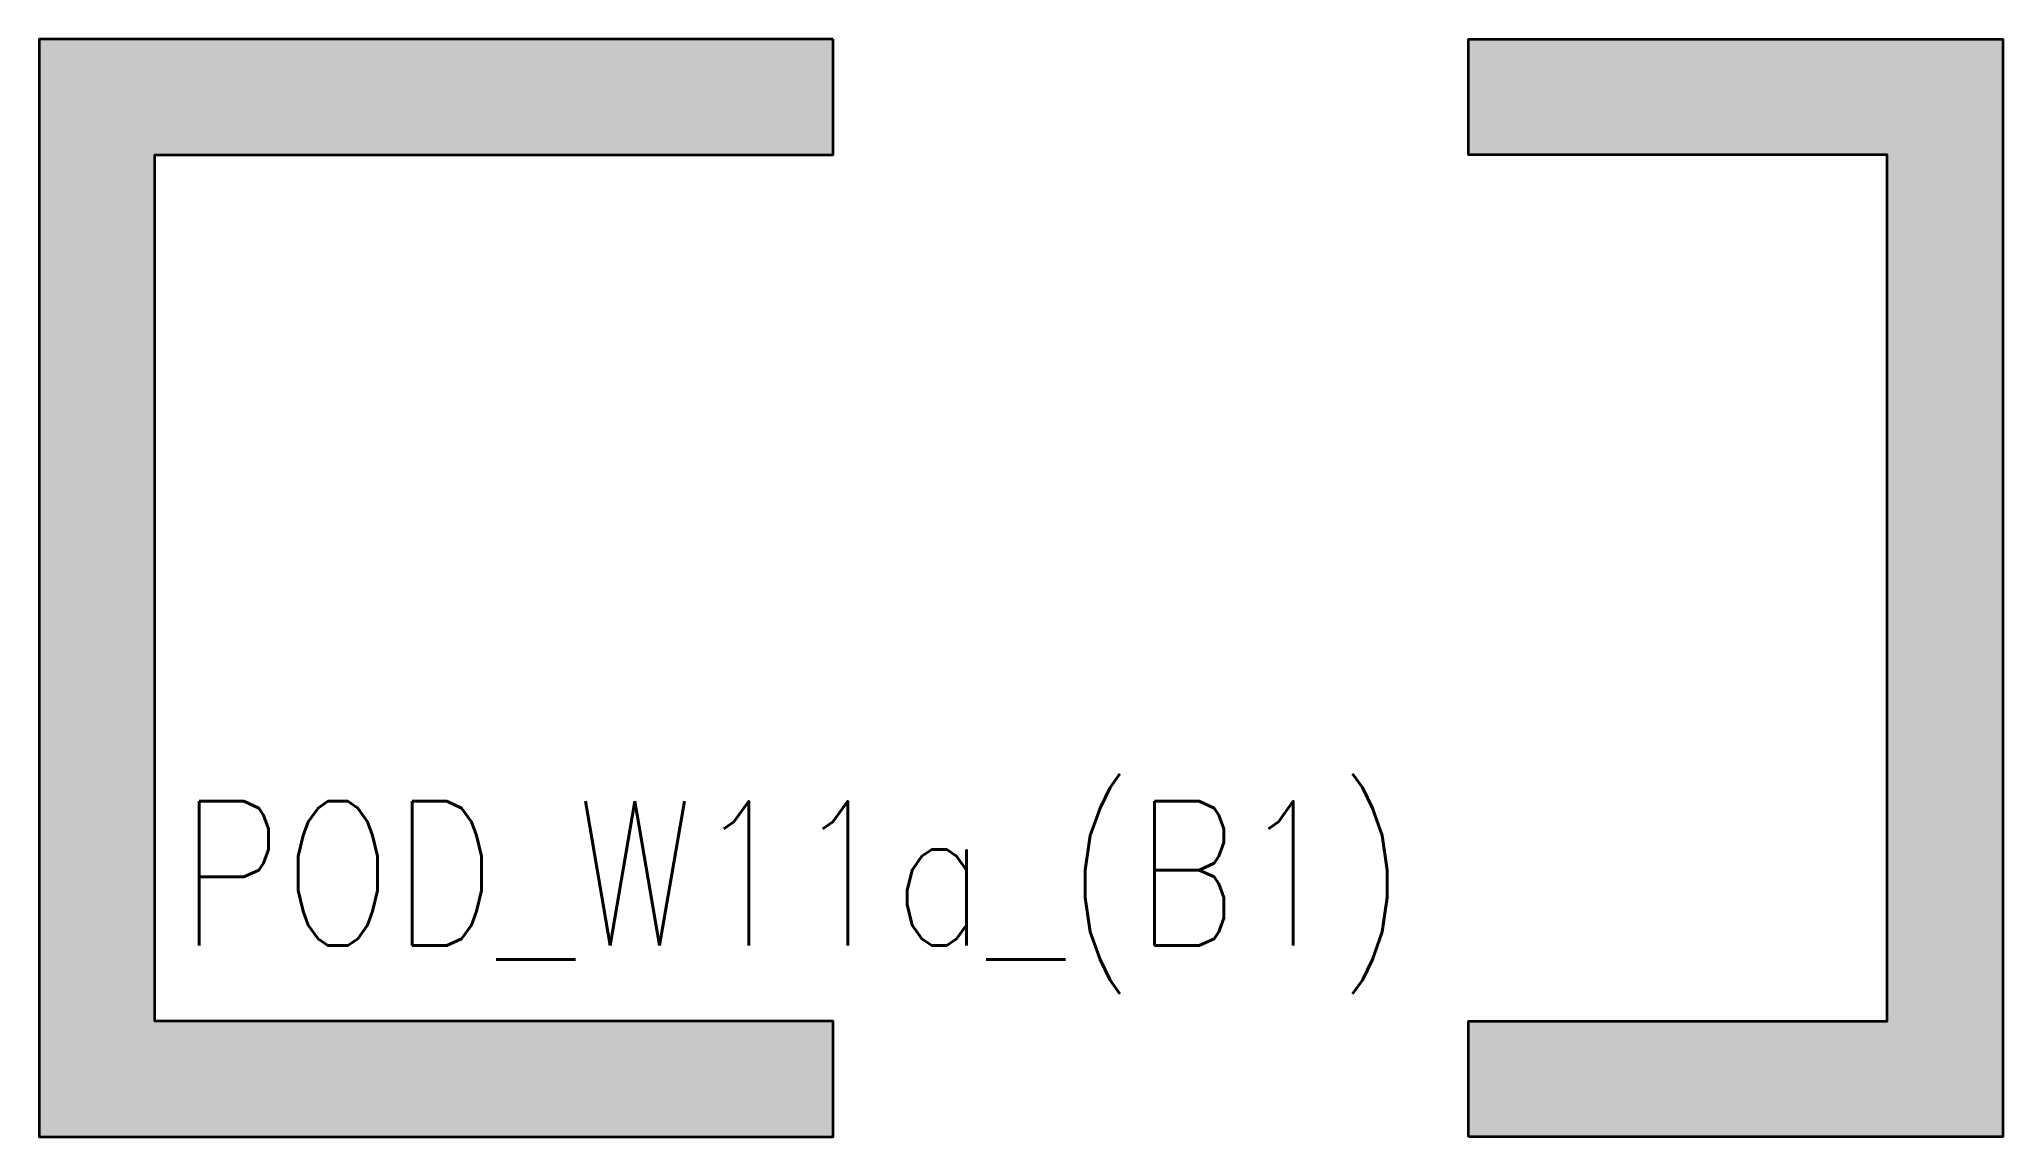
# Model space of a CAD drawing. Header units: millimetres. Extents: x 42700 to 46100, y 15200 to 17100.
import ezdxf

# ---------------------------------------------------------------- set-up
doc = ezdxf.new("R2010")
doc.units = ezdxf.units.MM
doc.header["$MEASUREMENT"] = 0
doc.layers.get('Defpoints').update_dxf_attribs({"color": 151})
doc.layers.add('NDC_S_HATCH COLUMN AND WALL', color=251, linetype='Continuous', lineweight=13)
doc.layers.add('NDC_S_WALL', color=6, linetype='Continuous', lineweight=35)
doc.styles.add('NDC_BAR 2', font='romans.shx', dxfattribs={"width": 0.8})

msp = doc.modelspace()

# ---------------------------------------------------------------- hatches: boundary and pattern name
at = {"layer": 'NDC_S_HATCH COLUMN AND WALL', "ltscale": 200}
h = msp.add_hatch(color=256, dxfattribs=at)
h.paths.add_polyline_path([(46100, 17100), (45175, 17100), (45175, 16900), (45900, 16900), (45900, 15400), (45175, 15400), (45175, 15200), (46100, 15200)])
h.paths.add_polyline_path([(44075, 17100), (42700, 17100), (42700, 15200), (44075, 15200), (44075, 15400), (42900, 15400), (42900, 16900), (44075, 16900)])

# ---------------------------------------------------------------- linework, layer by layer
at = {"layer": 'NDC_S_WALL'}
for points in [[(44075, 17100), (42700, 17100), (42700, 15200), (44075, 15200), (44075, 15400), (42900, 15400), (42900, 16900), (44075, 16900)], [(45175, 15200), (45175, 15400), (45900, 15400), (45900, 16900), (45175, 16900), (45175, 17100), (46100, 17100), (46100, 15200)]]:
    msp.add_lwpolyline(points, close=True, dxfattribs=at)

# ---------------------------------------------------------------- texts
at = {"layer": 'Defpoints', "style": 'NDC_BAR 2', "width": 0.8}
msp.add_text('POD_W11a_(B1)', height=250, dxfattribs=at).set_placement((42942.8, 15530.8))

doc.saveas('drawing.dxf')
